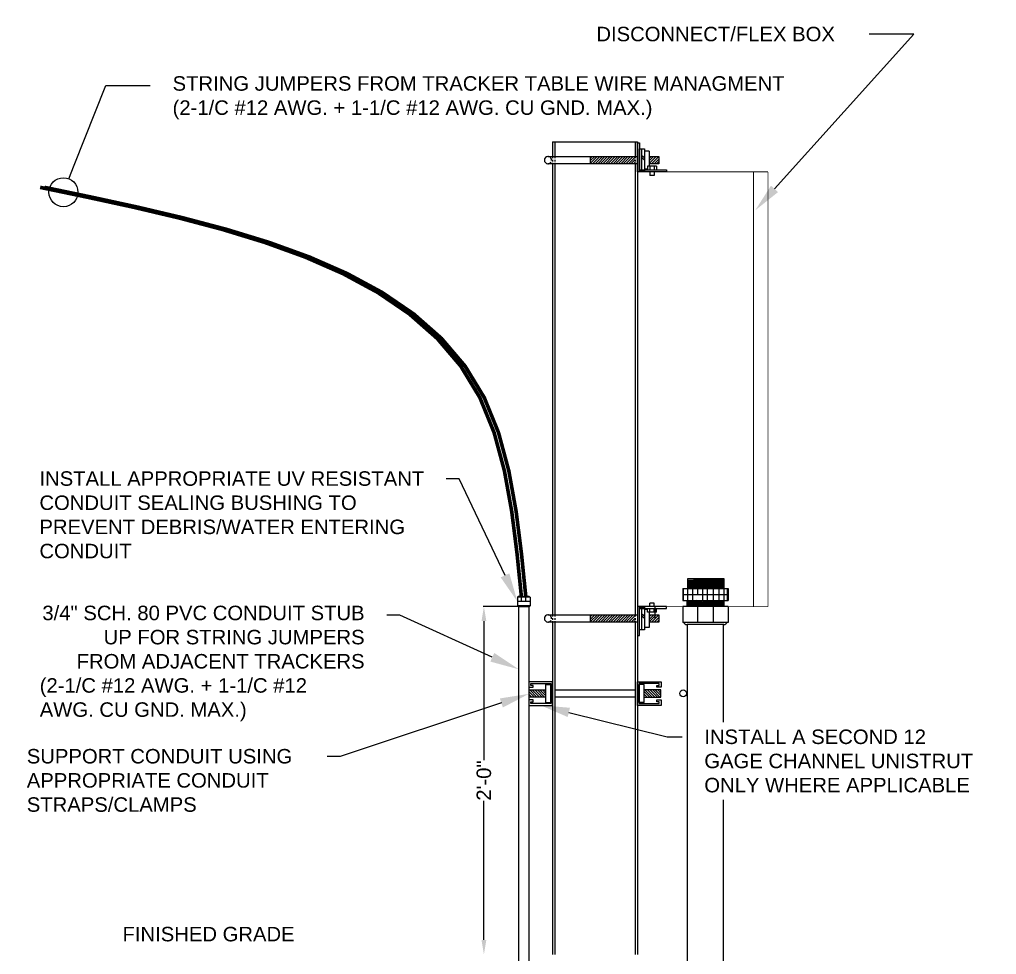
# Model space of a CAD drawing. Header units: feet. Extents: x -496 to 721, y -497 to 166.
# Drawn here: x 189.8 to 257.2, y 72.3 to 136.8 of the extents above; entities that cross this region are included whole.
import ezdxf
from ezdxf import colors
from ezdxf.entities.mleader import LeaderData, LeaderLine
from ezdxf.math import Vec2, Vec3

# ---------------------------------------------------------------- set-up
doc = ezdxf.new("R2010")
doc.units = ezdxf.units.FT
doc.header["$MEASUREMENT"] = 0
doc.linetypes.add('HIDDEN', pattern=[0.375, 0.25, -0.125])
doc.linetypes.add('HIDDEN2', pattern=[0.1875, 0.125, -0.0625])
for name, color, linetype in [('Cable Gland', 4, 'Continuous'), ('E-COMB-BOX', 42, 'Continuous'), ('E-COND', 3, 'Continuous'), ('G-ANNO-TEXT', 1, 'Continuous'), ('S-BEAM', 7, 'Continuous'), ('S-BOLT', 93, 'Continuous'), ('S-STEL-ANGL', 3, 'Continuous'), ('STRINGS', 10, 'Continuous')]:
    doc.layers.add(name, color=color, linetype=linetype)
doc.styles.add('NEI-A', font='arial.ttf')
doc.dimstyles.new('NEI-A', dxfattribs={"dimtxt": 0.1, "dimasz": 0.125, "dimexe": 0.0625, "dimexo": 0.0625, "dimgap": 0.0625, "dimtad": 0, "dimtih": 1, "dimtoh": 1, "dimdec": 4, "dimzin": 3, "dimdsep": 46, "dimlunit": 4, "dimtxsty": 'NEI-A', "dimcen": 0, "dimadec": 0, "dimazin": 0, "dimtfac": 0.75, "dimtdec": 4, "dimtofl": 0, "dimtmove": 0, "dimatfit": 3, "dimfxl": 1, "dimfrac": 1, "dimtolj": 1, "dimtzin": 0, "dimarcsym": 0})
pattern_1 = [(135, (155.75013, 66.63117), (-0.08838835, -0.08838835), [])]

# ---------------------------------------------------------------- blocks, each defined once
blk = doc.blocks.new('*D42')
at = {"layer": 'Defpoints', "color": 0, "transparency": 16777216}
for p in [(224.216, 96.319), (221.816, 72.319), (221.816, 72.319)]:
    blk.add_point(p, dxfattribs=at)
at = {"layer": 'G-ANNO-TEXT', "color": 0, "lineweight": -2, "transparency": 16777216}
for p, q in [((224.153, 96.319), (221.754, 96.319)), ((221.816, 95.319), (221.816, 85.719)), ((221.816, 73.319), (221.816, 82.919))]:
    blk.add_line(p, q, dxfattribs=at)
at = {"layer": 'G-ANNO-TEXT', "color": 0, "transparency": 16777216}
for points in [[(221.65, 95.319), (221.983, 95.319), (221.816, 96.319)], [(221.65, 73.319), (221.983, 73.319), (221.816, 72.319)]]:
    blk.add_solid(points, dxfattribs=at)
at = {"layer": 'G-ANNO-TEXT', "color": 0, "transparency": 16777216, "insert": (221.816, 84.319), "char_height": 1, "attachment_point": 5, "rotation": 90, "style": 'NEI-A'}
blk.add_mtext('\\A1;2\'-0"', dxfattribs=at)
blk = doc.blocks.new('_DotBlank')
at = {"color": 0, "linetype": 'ByBlock', "lineweight": -2}
blk.add_line((-0.5, 0), (-1, 0), dxfattribs=at)
blk.add_circle((0, 0), 0.5, dxfattribs=at)

msp = doc.modelspace()

# ---------------------------------------------------------------- hatches: boundary and pattern name
at = {"layer": 'S-BOLT'}
h = msp.add_hatch(dxfattribs=at)
h.set_pattern_fill('ANSI31', color=256)
h.set_pattern_definition([(45, (286.97027, 90.31867), (-0.08838835, 0.08838835), [])])
h.paths.add_polyline_path([(232.247, 127.381), (229.172, 127.381), (229.172, 126.881), (232.247, 126.881)])
h.paths.add_polyline_path([(233.873, 127.381), (233.211, 127.381), (233.211, 126.881), (233.873, 126.881)])
h = msp.add_hatch(dxfattribs=at)
h.set_pattern_fill('ANSI31', color=256)
h.set_pattern_definition([(45, (286.97027, 84.31867), (-0.08838835, 0.08838835), [])])
h.paths.add_polyline_path([(232.247, 95.756), (229.172, 95.756), (229.172, 95.256), (232.247, 95.256)])
h.paths.add_polyline_path([(233.873, 95.756), (233.211, 95.756), (233.211, 95.256), (233.873, 95.256)])
h = msp.add_hatch(dxfattribs=at)
h.set_pattern_fill('ANSI31', color=256, angle=90)
h.set_pattern_definition(pattern_1)
h.paths.add_polyline_path([(232.865, 90.069), (232.865, 90.569), (234.027, 90.569), (234.027, 90.069)])

# ---------------------------------------------------------------- linework, layer by layer
at = {"layer": 'Cable Gland'}
for p, q in [((237.898, 98.242), (235.853, 98.119)), ((238.392, 98.206), (235.853, 98.053)), ((238.392, 98.154), (235.853, 98.001)), ((238.392, 98.088), (235.853, 97.935)), ((238.392, 98.022), (235.853, 97.869)), ((238.392, 97.956), (235.853, 97.803)), ((238.392, 97.89), (235.853, 97.737)), ((238.392, 97.824), (235.853, 97.671)), ((238.392, 97.758), (235.853, 97.606)), ((238.392, 97.569), (238.392, 98.242)), ((235.528, 97.569), (238.662, 97.569)), ((235.528, 97.569), (235.528, 96.733)), ((235.528, 97.151), (238.662, 97.151)), ((235.569, 97.569), (235.569, 96.733)), ((235.867, 97.569), (235.867, 96.733)), ((236.206, 97.569), (236.206, 96.733)), ((238.392, 97.692), (236.232, 97.562)), ((236.545, 97.569), (236.545, 97.151)), ((236.884, 97.569), (236.884, 96.733)), ((237.223, 97.569), (237.223, 96.733)), ((238.392, 97.626), (237.433, 97.569)), ((237.623, 97.569), (237.623, 96.733)), ((238.022, 97.569), (238.022, 96.733)), ((238.373, 97.569), (238.373, 96.733)), ((238.394, 96.319), (238.394, 97.071)), ((238.588, 97.569), (238.588, 96.733)), ((238.662, 97.569), (238.662, 96.733)), ((224.718, 96.67), (224.718, 96.977)), ((225.012, 96.977), (225.012, 96.363)), ((235.528, 96.733), (238.662, 96.733)), ((236.461, 96.735), (235.838, 96.698)), ((235.838, 96.319), (235.838, 96.733)), ((238.394, 96.72), (235.838, 96.566)), ((237.271, 96.718), (235.838, 96.632)), ((238.394, 96.654), (235.838, 96.5)), ((238.394, 96.588), (235.838, 96.434)), ((238.394, 96.522), (235.838, 96.368)), ((238.394, 96.456), (236.116, 96.319)), ((238.394, 96.39), (237.211, 96.319)), ((235.528, 96.319), (235.528, 95.233)), ((238.662, 96.319), (235.528, 96.319)), ((236.545, 96.319), (236.545, 95.233)), ((237.623, 96.319), (237.623, 95.233)), ((238.662, 96.319), (238.662, 95.233)), ((238.662, 95.233), (235.528, 95.233)), ((238.36, 95.076), (235.83, 95.076))]:
    msp.add_line(p, q, dxfattribs=at)
msp.add_lwpolyline([(238.392, 98.242), (235.853, 98.242), (235.853, 97.569)], dxfattribs=at)
for centre, radius, start, end in [((224.915, 96.925), 0.0969, 32.22182, 82.8183), ((224.915, 96.415), 0.0969, 277.1817, 327.77818), ((235.856, 95.403), 0.328, 211.11236, 265.27652), ((238.318, 95.416), 0.343, 277.1817, 327.77818)]:
    msp.add_arc(centre, radius, start, end, dxfattribs=at)
at = {"layer": 'E-COMB-BOX', "color": 0, "const_width": 0.05}
for points in [[(241.412, 126.319), (232.412, 126.319), (232.412, 96.319)], [(240.412, 96.319), (240.412, 126.319)], [(241.412, 96.319), (241.412, 126.319)]]:
    msp.add_lwpolyline(points, dxfattribs=at)
at = {"layer": 'E-COMB-BOX', "color": 0}
msp.add_lwpolyline([(232.412, 96.319, 0.05, 0.05, 0), (241.412, 96.319, 0, 0, 0)], format="xyseb", dxfattribs=at)
at = {"layer": 'E-COND'}
msp.add_line((233.631, 95.499), (233.631, 96.319), dxfattribs=at)
for points in [[(224.216, 96.319), (224.922, 96.319), (224.922, 54.319), (224.216, 54.319)], [(235.845, 54.319), (238.345, 54.319), (238.345, 95.076), (235.845, 95.076)]]:
    msp.add_lwpolyline(points, close=True, dxfattribs=at)
at = {"layer": 'S-BEAM'}
for p, q in [((226.547, 128.381), (232.412, 128.381)), ((226.547, 128.381), (226.547, 127.381)), ((226.712, 128.381), (226.712, 127.381)), ((232.247, 128.381), (232.247, 127.381)), ((232.412, 128.381), (232.412, 127.381)), ((226.547, 126.881), (226.547, 95.756)), ((226.712, 126.881), (226.712, 95.756)), ((232.247, 126.881), (232.247, 95.756)), ((232.412, 126.881), (232.412, 96.319)), ((226.547, 95.256), (226.547, 72.319)), ((226.712, 95.256), (226.712, 72.319)), ((232.247, 95.256), (232.247, 72.319)), ((232.415, 95.256), (232.411, 72.319))]:
    msp.add_line(p, q, dxfattribs=at)
at = {"layer": 'S-BEAM', "linetype": 'HIDDEN2'}
for p, q in [((226.547, 127.381), (226.547, 126.881)), ((226.712, 127.381), (226.712, 126.881)), ((232.247, 127.381), (232.247, 126.881)), ((226.547, 95.756), (226.547, 95.256)), ((226.712, 95.756), (226.712, 95.256)), ((232.247, 95.756), (232.247, 95.256))]:
    msp.add_line(p, q, dxfattribs=at)
at = {"layer": 'S-BOLT'}
for p, q in [((226.235, 127.381), (232.415, 127.381)), ((232.883, 127.277), (232.718, 127.435)), ((233.211, 127.747), (232.883, 127.747)), ((233.211, 127.747), (233.211, 126.708)), ((232.415, 126.881), (226.235, 126.881)), ((232.883, 127.131), (232.718, 127.289)), ((233.1, 126.515), (232.883, 126.515)), ((226.235, 95.756), (232.415, 95.756)), ((232.883, 95.652), (232.718, 95.81)), ((233.1, 96.122), (232.883, 96.122)), ((233.211, 95.93), (233.211, 94.89)), ((232.415, 95.256), (226.235, 95.256)), ((232.883, 95.506), (232.718, 95.664)), ((233.211, 94.89), (232.883, 94.89)), ((226.094, 89.703), (226.094, 90.935)), ((226.094, 90.935), (226.422, 90.935)), ((226.422, 90.569), (226.547, 90.569)), ((226.712, 90.569), (232.247, 90.569)), ((232.412, 90.569), (232.537, 90.569)), ((232.865, 90.935), (232.537, 90.935)), ((232.865, 89.703), (232.865, 90.935)), ((226.094, 89.703), (226.422, 89.703)), ((226.547, 90.069), (226.422, 90.069)), ((232.247, 90.069), (226.712, 90.069)), ((232.537, 90.069), (232.412, 90.069)), ((232.865, 89.703), (232.537, 89.703))]:
    msp.add_line(p, q, dxfattribs=at)
for points in [[(229.172, 126.881), (229.172, 127.381)], [(232.415, 127.381), (232.415, 126.881)], [(232.883, 126.353), (232.553, 126.353), (232.553, 127.909), (232.883, 127.909)], [(232.718, 126.353), (232.718, 127.909)], [(232.883, 127.909), (232.883, 126.353)], [(233.211, 127.381), (233.873, 127.381), (233.873, 126.881), (233.211, 126.881)], [(229.172, 95.256), (229.172, 95.756)], [(232.415, 95.756), (232.415, 95.256)], [(232.883, 94.728), (232.553, 94.728), (232.553, 96.284), (232.883, 96.284)], [(232.718, 94.728), (232.718, 96.284)], [(232.883, 96.284), (232.883, 94.728)], [(233.211, 95.756), (233.873, 95.756), (233.873, 95.256), (233.211, 95.256)], [(226.422, 89.703), (226.422, 90.935)], [(232.537, 89.703), (232.537, 90.935)], [(232.865, 90.069), (234.027, 90.069), (234.027, 90.569), (232.865, 90.569)]]:
    msp.add_lwpolyline(points, dxfattribs=at)
for centre in [(226.235, 127.131), (226.235, 95.506)]:
    msp.add_arc(centre, 0.25, 90, 270, dxfattribs=at)
at = {"layer": 'S-BOLT', "linetype": 'HIDDEN'}
for centre in [(226.235, 127.131), (226.235, 95.506)]:
    msp.add_arc(centre, 0.25, 270, 90, dxfattribs=at)
at = {"layer": 'S-STEL-ANGL'}
for p, q in [((233.725, 126.708), (233.1, 126.708)), ((233.1, 126.708), (233.1, 126.458)), ((233.262, 126.708), (233.262, 126.458)), ((233.562, 126.708), (233.562, 126.458)), ((233.725, 126.708), (233.725, 126.458)), ((233.262, 126.319), (233.262, 126.069)), ((233.562, 126.069), (233.262, 126.069)), ((233.562, 126.319), (233.562, 126.069)), ((233.262, 96.319), (233.262, 96.569)), ((233.562, 96.569), (233.262, 96.569)), ((233.562, 96.319), (233.562, 96.569)), ((233.1, 95.93), (233.1, 96.18)), ((233.725, 95.93), (233.1, 95.93)), ((233.262, 95.93), (233.262, 96.18)), ((233.562, 95.93), (233.562, 96.18)), ((233.725, 95.93), (233.725, 96.18))]:
    msp.add_line(p, q, dxfattribs=at)
at = {"layer": 'S-STEL-ANGL', "flags": 128}
for points in [[(232.412, 128.319), (232.553, 128.319), (232.553, 126.459), (234.412, 126.459), (234.412, 126.319), (232.412, 126.319), (232.412, 128.319)], [(232.412, 94.319), (232.553, 94.319), (232.553, 96.179), (234.412, 96.179), (234.412, 96.319), (232.412, 96.319), (232.412, 94.319)], [(226.547, 91.131), (224.922, 91.131), (224.922, 90.756), (225.204, 90.756), (225.204, 90.881), (225.047, 90.881), (225.047, 91.006), (226.422, 91.006), (226.422, 89.631), (225.047, 89.631), (225.047, 89.756), (225.204, 89.756), (225.204, 89.881), (224.922, 89.881), (224.922, 89.506), (226.547, 89.506), (226.547, 91.131)], [(232.412, 91.131), (234.037, 91.131), (234.037, 90.756), (233.756, 90.756), (233.756, 90.881), (233.912, 90.881), (233.912, 91.006), (232.537, 91.006), (232.537, 89.631), (233.912, 89.631), (233.912, 89.756), (233.756, 89.756), (233.756, 89.881), (234.037, 89.881), (234.037, 89.506), (232.412, 89.506), (232.412, 91.131)]]:
    msp.add_lwpolyline(points, dxfattribs=at)
at = {"layer": 'S-STEL-ANGL'}
msp.add_circle((235.562, 90.334), 0.236, dxfattribs=at)

# ---------------------------------------------------------------- texts
at = {"layer": 'G-ANNO-TEXT', "insert": (196.884, 74.224), "char_height": 1, "width": 11.81082, "attachment_point": 1, "style": 'NEI-A', "bg_fill": 3, "box_fill_scale": 1.5, "bg_fill_color": 256, "bg_fill_transparency": 0}
msp.add_mtext('\\pt3.00005;FINISHED GRADE', dxfattribs=at)

# ---------------------------------------------------------------- next in the draw order: leaders
at = {"layer": 'G-ANNO-TEXT'}
ml = msp.add_multileader_mtext('Standard', dxfattribs=at)
ml.set_content('\\pxql,t3.00005;DISCONNECT/FLEX BOX ', color=256, style='NEI-A')
ml.set_leader_properties()
ml.build(insert=Vec2(0, 0))
ml.multileader.update_dxf_attribs({"dogleg_length": 3.071, "arrow_head_size": 2})
ctx = ml.context
ctx.base_point, ctx.char_height, ctx.arrow_head_size, ctx.landing_gap_size, ctx.plane_origin = Vec3(228.982, 135.821), 1, 2, 1.536, Vec3(974.714, -430.914)
ctx.text_align_type = 2
notes = []
notes.append((ctx, [(1, (1, 1, 0), (251.465, 135.821), (-1, 0), 3.071, [(1, [(240.526, 123.657)], 0, [])])]))
ctx.mtext.insert, ctx.mtext.width, ctx.mtext.alignment, ctx.mtext.flow_direction = Vec3(246.858, 136.329), 17.28422, 3, 5
ctx.mtext.has_bg_fill, ctx.mtext.bg_color, ctx.mtext.bg_scale_factor, ctx.mtext.bg_transparency, ctx.mtext.use_window_bg_color = 1, -1073741824, 1.5, 0, 1
ml = msp.add_multileader_mtext('Standard', dxfattribs=at)
ml.set_content('\\pxt3.00005;3/4" SCH. 80 PVC CONDUIT STUB UP FOR STRING JUMPERS FROM ADJACENT TRACKERS\\P\\pql;(2-1/C #12 AWG. + 1-1/C #12 AWG. CU GND. MAX.)', color=256, style='NEI-A')
ml.set_leader_properties()
ml.build(insert=Vec2(0, 0))
ml.multileader.update_dxf_attribs({"dogleg_length": 3.071, "arrow_head_size": 2})
ctx = ml.context
ctx.base_point, ctx.char_height, ctx.arrow_head_size, ctx.landing_gap_size, ctx.plane_origin = Vec3(189.757, 95.737), 1, 2, 1.536, Vec3(974.445, -439.123)
ctx.text_align_type = 2
notes.append((ctx, [(1, (1, 1, 0), (216.02, 95.737), (-1, 0), 0.9, [(1, [(224.216, 91.995)], 0, [])])]))
ctx.mtext.insert, ctx.mtext.width, ctx.mtext.defined_height, ctx.mtext.alignment, ctx.mtext.flow_direction = Vec3(213.585, 96.384), 22.41177, 2.038, 3, 5
ctx.mtext.has_bg_fill, ctx.mtext.bg_color, ctx.mtext.bg_scale_factor, ctx.mtext.bg_transparency, ctx.mtext.use_window_bg_color = 1, -1073741824, 1.5, 0, 1
ml = msp.add_multileader_mtext('Standard', dxfattribs=at)
ml.set_content('\\A1;INSTALL A SECOND 12 GAGE CHANNEL UNISTRUT ONLY WHERE APPLICABLE', color=256, style='NEI-A')
ml.set_leader_properties()
ml.build(insert=Vec2(0, 0))
ml.multileader.update_dxf_attribs({"dogleg_length": 3.071, "arrow_head_size": 2})
ctx = ml.context
ctx.base_point, ctx.char_height, ctx.arrow_head_size, ctx.landing_gap_size, ctx.plane_origin = Vec3(235.484, 87.331), 1, 2, 1.536, Vec3(1014.455, -454.347)
notes.append((ctx, [(0, (1, 1, 0), (234.448, 87.331), (1, 0), 1.037, [(1, [(225.735, 89.506)], 0, [])])]))
ctx.mtext.insert, ctx.mtext.width, ctx.mtext.flow_direction = Vec3(237.02, 87.839), 19.65461, 5
ctx.mtext.has_bg_fill, ctx.mtext.bg_color, ctx.mtext.bg_scale_factor, ctx.mtext.bg_transparency, ctx.mtext.use_window_bg_color = 1, -1073741824, 1.5, 0, 1
for ctx, leaders in notes:
    for number, flags, end, landing, length, lines in leaders:
        leader = LeaderData()
        leader.index, (leader.has_last_leader_line, leader.has_dogleg_vector, leader.attachment_direction) = number, flags
        leader.last_leader_point, leader.dogleg_vector, leader.dogleg_length = Vec3(end), Vec3(landing), length
        for number, points, colour, breaks in lines:
            line = LeaderLine()
            line.index, line.vertices, line.color, line.breaks = number, Vec3.list(points), colors.encode_raw_color(colour), breaks
            leader.lines.append(line)
        ctx.leaders.append(leader)

# ---------------------------------------------------------------- next in the draw order: linework, layer by layer
at = {"layer": 'Cable Gland'}
msp.add_line((224.927, 96.319), (224.211, 96.319), dxfattribs=at)

# ---------------------------------------------------------------- next in the draw order: dimensions: what is measured, and where the dimension line sits
at = {"layer": 'G-ANNO-TEXT'}
dim = msp.add_linear_dim(base=(221.816, 72.319), p1=(224.216, 96.319), p2=(221.816, 72.319), angle=90, dimstyle='NEI-A', override={"dimtxt": 1, "dimasz": 1, "dimdec": 0}, dxfattribs=at)
dim.commit()
dim.dimension.update_dxf_attribs({"geometry": '*D42', "text_midpoint": (221.816, 84.319), "text_rotation": 90})

# ---------------------------------------------------------------- next in the draw order: leaders
ml = msp.add_multileader_mtext('Standard', dxfattribs=at)
ml.set_content('\\pxql,t3.00005;STRING JUMPERS FROM TRACKER TABLE WIRE MANAGMENT (2-1/C #12 AWG. + 1-1/C #12 AWG. CU GND. MAX.)', color=256, style='NEI-A')
ml.set_leader_properties()
ml.set_arrow_properties(name='DOTBLANK')
ml.build(insert=Vec2(0, 0))
ml.multileader.update_dxf_attribs({"dogleg_length": 3.071, "arrow_head_size": 2})
ctx = ml.context
ctx.base_point, ctx.char_height, ctx.arrow_head_size, ctx.landing_gap_size, ctx.plane_origin = Vec3(198.803, 132.272), 1, 2, 1.536, Vec3(947.895, -435.23)
notes = []
notes.append((ctx, [(0, (1, 1, 0), (195.731, 132.272), (1, 0), 3.071, [(1, [(192.808, 124.915)], 0, [])])]))
ctx.mtext.insert, ctx.mtext.width, ctx.mtext.flow_direction = Vec3(200.339, 132.919), 42.20509, 5
ctx.mtext.has_bg_fill, ctx.mtext.bg_color, ctx.mtext.bg_scale_factor, ctx.mtext.bg_transparency, ctx.mtext.use_window_bg_color = 1, -1073741824, 1.5, 0, 1
ml = msp.add_multileader_mtext('Standard', dxfattribs=at)
ml.set_content('\\pxql,t3.00005;INSTALL APPROPRIATE UV RESISTANT CONDUIT SEALING BUSHING TO PREVENT DEBRIS/WATER ENTERING CONDUIT', color=256, style='NEI-A')
ml.set_leader_properties()
ml.build(insert=Vec2(0, 0))
ml.multileader.update_dxf_attribs({"dogleg_length": 3.071, "arrow_head_size": 2})
ctx = ml.context
ctx.base_point, ctx.char_height, ctx.arrow_head_size, ctx.landing_gap_size, ctx.plane_origin = Vec3(189.757, 105.149), 1, 2, 1.536, Vec3(982.656, -463.549)
ctx.text_align_type = 2
notes.append((ctx, [(1, (1, 1, 0), (220.119, 105.149), (-1, 0), 0.9, [(1, [(224.126, 96.67)], 0, [])])]))
ctx.mtext.insert, ctx.mtext.width, ctx.mtext.defined_height, ctx.mtext.alignment, ctx.mtext.flow_direction = Vec3(217.684, 105.657), 26.53115, 2.038, 3, 5
ctx.mtext.has_bg_fill, ctx.mtext.bg_color, ctx.mtext.bg_scale_factor, ctx.mtext.bg_transparency, ctx.mtext.use_window_bg_color = 1, -1073741824, 1.5, 0, 1
for ctx, leaders in notes:
    for number, flags, end, landing, length, lines in leaders:
        leader = LeaderData()
        leader.index, (leader.has_last_leader_line, leader.has_dogleg_vector, leader.attachment_direction) = number, flags
        leader.last_leader_point, leader.dogleg_vector, leader.dogleg_length = Vec3(end), Vec3(landing), length
        for number, points, colour, breaks in lines:
            line = LeaderLine()
            line.index, line.vertices, line.color, line.breaks = number, Vec3.list(points), colors.encode_raw_color(colour), breaks
            leader.lines.append(line)
        ctx.leaders.append(leader)

# ---------------------------------------------------------------- next in the draw order: linework, layer by layer
at = {"layer": 'Cable Gland'}
for p, q in [((224.126, 96.977), (224.126, 96.363)), ((225.012, 96.977), (224.126, 96.977)), ((225.012, 96.67), (224.126, 96.67)), ((224.927, 97.021), (224.211, 97.021)), ((224.413, 96.67), (224.413, 96.977)), ((225.012, 96.363), (224.126, 96.363))]:
    msp.add_line(p, q, dxfattribs=at)
for centre, start, end in [((224.219, 96.929), 94.72348, 148.88764), ((224.219, 96.411), 211.11236, 265.27652)]:
    msp.add_arc(centre, 0.0926, start, end, dxfattribs=at)
at = {"layer": 'STRINGS', "const_width": 0.25}
msp.add_lwpolyline([(224.4, 97.021), (224.101, 99.982), (223.734, 102.89), (223.229, 105.689), (222.519, 108.326), (221.533, 110.747), (220.219, 112.91), (218.589, 114.824), (216.671, 116.512), (214.493, 117.996), (212.086, 119.298), (209.476, 120.443), (206.694, 121.451), (203.768, 122.347), (200.727, 123.152), (197.6, 123.889), (194.415, 124.58), (191.201, 125.25)], dxfattribs=at)
at = {"layer": 'STRINGS', "color": 7, "const_width": 0.25}
msp.add_lwpolyline([(224.705, 97.021), (224.406, 99.982), (224.039, 102.89), (223.534, 105.689), (222.824, 108.326), (221.838, 110.747), (220.524, 112.91), (218.894, 114.824), (216.976, 116.512), (214.798, 117.996), (212.39, 119.298), (209.781, 120.443), (206.999, 121.451), (204.073, 122.347), (201.032, 123.152), (197.905, 123.889), (194.72, 124.58), (191.506, 125.25)], dxfattribs=at)

# ---------------------------------------------------------------- next in the draw order: leaders
at = {"layer": 'G-ANNO-TEXT'}
ml = msp.add_multileader_mtext('Standard', dxfattribs=at)
ml.set_content('\\pxql,t3.00005;SUPPORT CONDUIT USING APPROPRIATE CONDUIT STRAPS/CLAMPS', color=256, style='NEI-A')
ml.set_leader_properties()
ml.build(insert=Vec2(0, 0))
ml.multileader.update_dxf_attribs({"dogleg_length": 3.071, "arrow_head_size": 2})
ctx = ml.context
ctx.base_point, ctx.char_height, ctx.arrow_head_size, ctx.landing_gap_size, ctx.plane_origin = Vec3(189.757, 85.989), 1, 2, 1.536, Vec3(994.093, -460.505)
ctx.text_align_type = 2
notes = []
notes.append((ctx, [(1, (1, 1, 0), (211.895, 85.989), (-1, 0), 0.9, [(1, [(224.922, 90.302)], 0, [])])]))
ctx.mtext.insert, ctx.mtext.width, ctx.mtext.alignment, ctx.mtext.flow_direction = Vec3(209.46, 86.497), 19.17953, 3, 5
ctx.mtext.has_bg_fill, ctx.mtext.bg_color, ctx.mtext.bg_scale_factor, ctx.mtext.bg_transparency, ctx.mtext.use_window_bg_color = 1, -1073741824, 1.5, 0, 1
for ctx, leaders in notes:
    for number, flags, end, landing, length, lines in leaders:
        leader = LeaderData()
        leader.index, (leader.has_last_leader_line, leader.has_dogleg_vector, leader.attachment_direction) = number, flags
        leader.last_leader_point, leader.dogleg_vector, leader.dogleg_length = Vec3(end), Vec3(landing), length
        for number, points, colour, breaks in lines:
            line = LeaderLine()
            line.index, line.vertices, line.color, line.breaks = number, Vec3.list(points), colors.encode_raw_color(colour), breaks
            leader.lines.append(line)
        ctx.leaders.append(leader)

# ---------------------------------------------------------------- next in the draw order: hatches: boundary and pattern name
at = {"layer": 'S-BOLT'}
h = msp.add_hatch(dxfattribs=at)
h.set_pattern_fill('ANSI31', color=256, angle=90)
h.set_pattern_definition(pattern_1)
h.paths.add_polyline_path([(226.094, 90.069), (226.094, 90.569), (224.932, 90.569), (224.932, 90.069)])

# ---------------------------------------------------------------- next in the draw order: linework, layer by layer
msp.add_lwpolyline([(226.094, 90.069), (224.932, 90.069), (224.932, 90.569), (226.094, 90.569)], dxfattribs=at)

doc.saveas('drawing.dxf')
